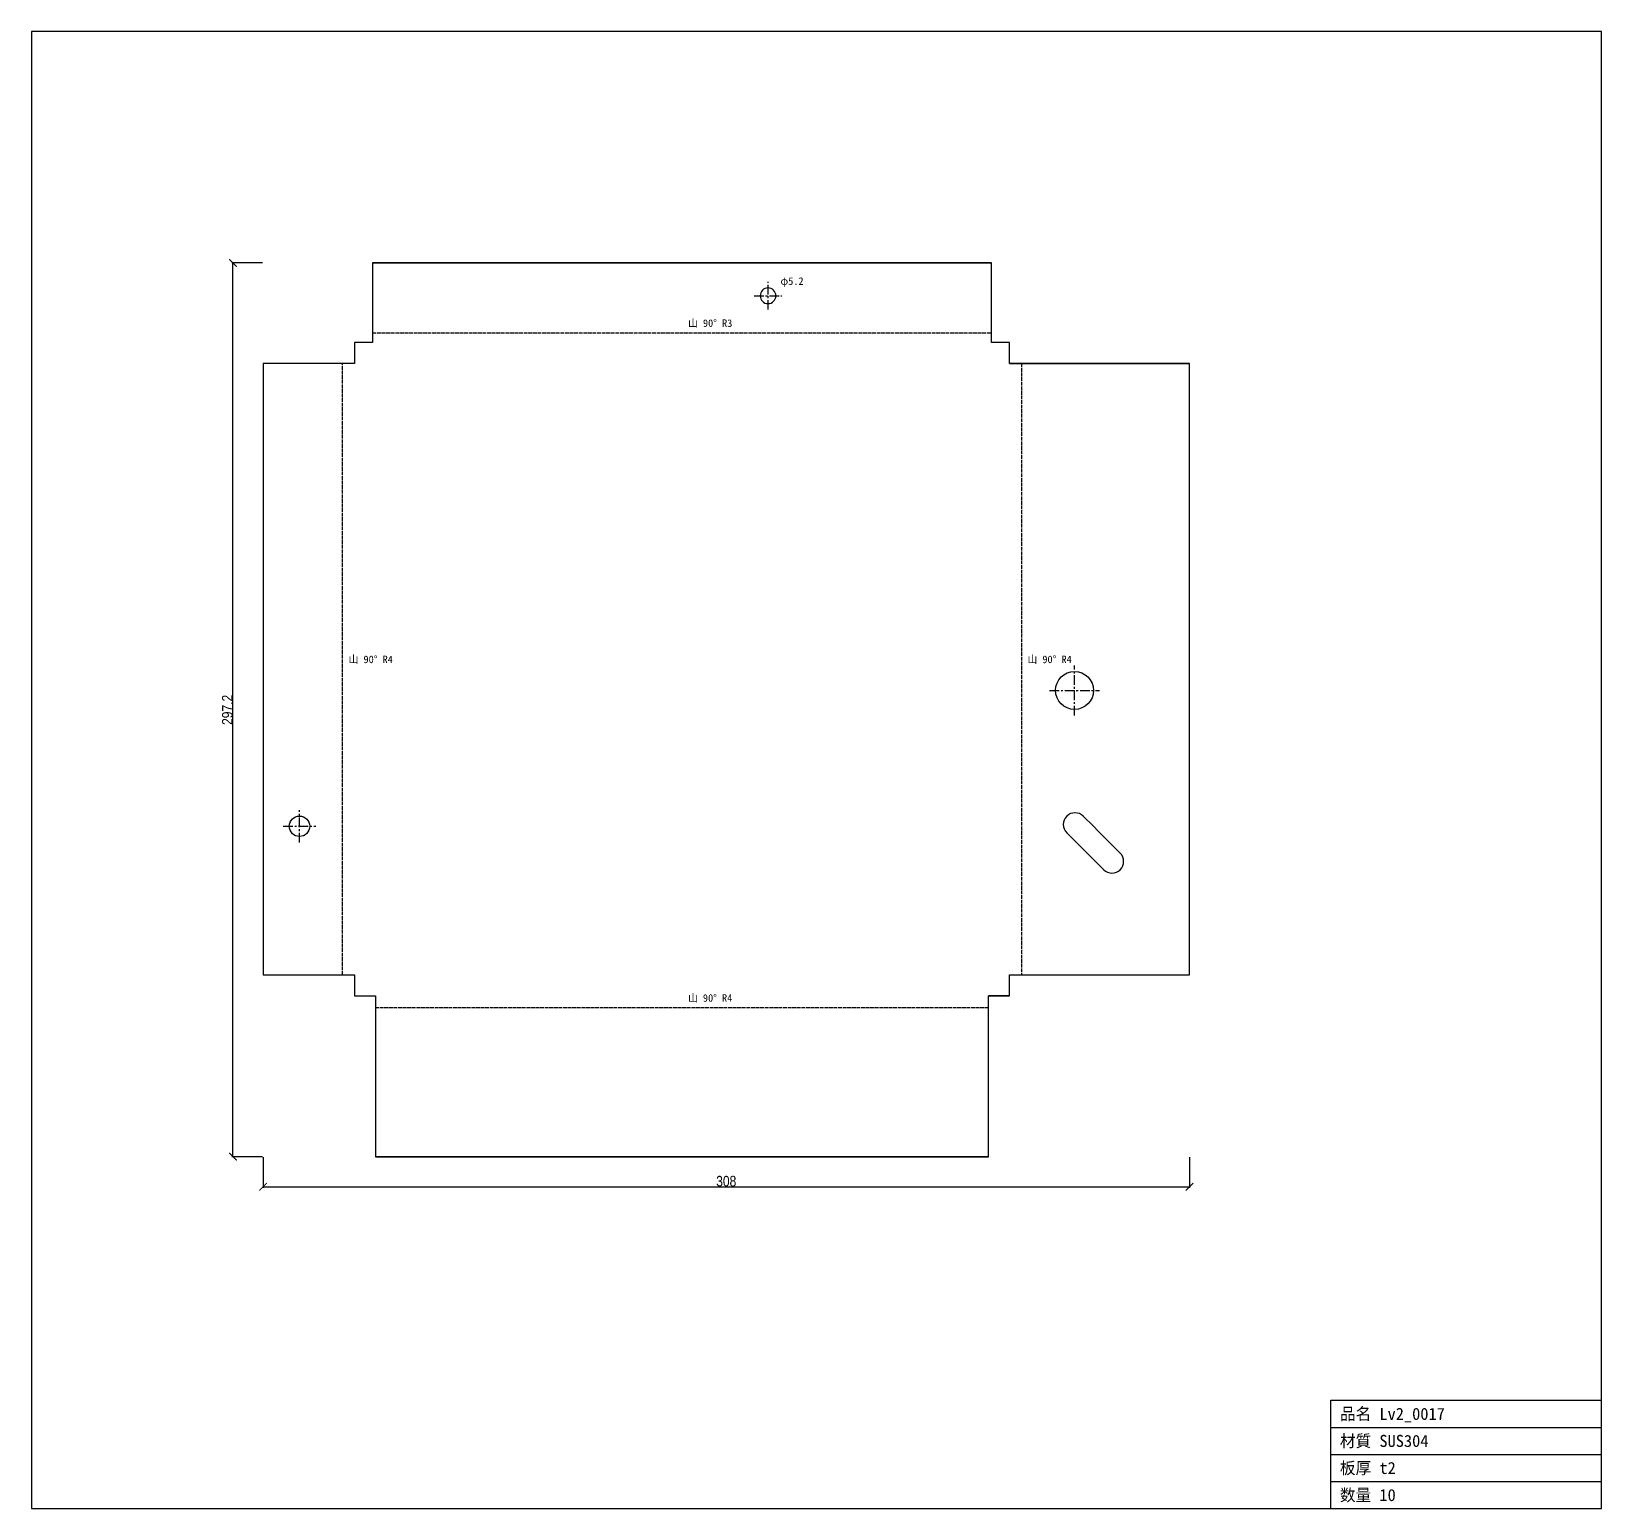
# Model space of a CAD drawing. Header units: millimetres. Extents: x -107 to 415, y -170 to 321.
import ezdxf

# ---------------------------------------------------------------- set-up
doc = ezdxf.new("R2010")
doc.units = ezdxf.units.MM
doc.linetypes.add('CENTER', pattern=[5.08, 3.175, -0.635, 0.635, -0.635])
doc.linetypes.add('DASHED', pattern=[1.524, 1.27, -0.254])
doc.styles.add('OpenSansCondensed-Light', font='OpenSansCondensed-Light.ttf')
doc.dimstyles.new('EZDXF', dxfattribs={"dimtxt": 0.25, "dimasz": 0.175, "dimexe": 0.375, "dimexo": 0.125, "dimgap": 0.1, "dimtad": 1, "dimlfac": 100, "dimzin": 12, "dimdsep": 46, "dimtxsty": 'OpenSansCondensed-Light', "dimblk": 'ARCHTICK', "dimcen": 2.5, "dimazin": 3, "dimtfac": 0.5, "dimtmove": 2, "dimatfit": 3})

# ---------------------------------------------------------------- blocks, each defined once
blk = doc.blocks.new('_ARCHTICK')
at = {"color": 0, "linetype": 'BYBLOCK', "const_width": 0.15}
blk.add_lwpolyline([(-0.5, -0.5), (0.5, 0.5)], dxfattribs=at)

msp = doc.modelspace()

# ---------------------------------------------------------------- linework, layer by layer
at = {"color": 7, "linetype": 'CONTINUOUS'}
for p, q in [((414.64, 320.72), (-107.39, 320.72)), ((-107.39, 320.72), (-107.39, -170.46)), ((414.64, -170.46), (414.64, 320.72)), ((66.27, 243.71), (6, 243.71)), ((6, 243.71), (211.84, 243.71)), ((6, 243.71), (6, 217.32)), ((79.87, 243.71), (66.27, 243.71)), ((85.85, 243.71), (79.87, 243.71)), ((211.84, 243.71), (85.85, 243.71)), ((211.84, 217.32), (211.84, 243.71)), ((6, 217.32), (0, 217.32)), ((0, 217.32), (0, 210.32)), ((217.84, 217.32), (211.84, 217.32)), ((217.84, 215.7), (217.84, 217.32)), ((217.84, 213.35), (217.84, 215.7)), ((0, 210.32), (-30.39, 210.32)), ((-30.39, 210.32), (-30.39, 7)), ((217.84, 212.97), (217.84, 213.35)), ((217.84, 210.32), (217.84, 212.97)), ((240.42, 210.32), (217.84, 210.32)), ((217.84, 210.32), (277.63, 210.32)), ((250.98, 210.32), (240.42, 210.32)), ((260.47, 210.32), (250.98, 210.32)), ((277.63, 210.32), (260.47, 210.32)), ((277.63, 7), (277.63, 210.31)), ((242.31, 59.77), (245.67, 56.4)), ((249.1, 41.98), (236.81, 54.27)), ((245.67, 56.4), (247.26, 54.81)), ((247.26, 54.81), (248.62, 53.46)), ((248.62, 53.46), (254.6, 47.48)), ((-30.39, 7), (0, 7)), ((0, 7), (0, 0)), ((217.84, 3.94), (217.84, 7)), ((217.84, 7), (277.63, 7)), ((0, 0), (7, 0)), ((7, 0), (7, -20.71)), ((210.84, -53.46), (210.84, 0)), ((210.84, 0), (217.84, 0)), ((217.84, 0), (210.84, 0)), ((217.84, 3.63), (217.84, 3.94)), ((217.84, 0), (217.84, 3.63)), ((7, -20.71), (7, -53.46)), ((7, -53.46), (210.84, -53.46)), ((210.84, -53.46), (7, -53.46)), ((324.64, -170.46), (324.64, -134.46)), ((324.64, -134.46), (414.64, -134.46)), ((324.64, -143.46), (414.64, -143.46)), ((324.64, -152.46), (414.64, -152.46)), ((324.64, -161.46), (414.64, -161.46)), ((-107.39, -170.46), (414.64, -170.46))]:
    msp.add_line(p, q, dxfattribs=at)
at = {"color": 1, "linetype": 'CENTER'}
for p, q in [((137.52, 228.21), (137.52, 237.44)), ((132.91, 232.82), (142.14, 232.82)), ((239.42, 93.28), (239.42, 109.9)), ((231.11, 101.59), (247.73, 101.59)), ((-18.26, 51.03), (-18.26, 61.82)), ((-23.65, 56.42), (-12.86, 56.42))]:
    msp.add_line(p, q, dxfattribs=at)
at = {"color": 4, "linetype": 'DASHED'}
for p, q in [((6, 220.46), (211.84, 220.46)), ((-3.93, 7), (-3.93, 210.32)), ((221.77, 210.32), (221.77, 7)), ((210.84, -3.93), (7, -3.93))]:
    msp.add_line(p, q, dxfattribs=at)
at = {"color": 7, "linetype": 'CONTINUOUS'}
for centre, radius in [((239.42, 101.59), 6.31), ((-18.26, 56.42), 3.4)]:
    msp.add_circle(centre, radius, dxfattribs=at)
for centre, radius, start, end in [((137.52, 232.82), 2.62, 0, 180), ((137.52, 232.82), 2.62, 180, 0), ((239.56, 57.02), 3.88, 45, -135), ((251.85, 44.73), 3.88, -135, 45)]:
    msp.add_arc(centre, radius, start, end, dxfattribs=at)

# ---------------------------------------------------------------- texts
at = {"color": 2}
for s, height, p in [('φ5.2', 2.5, (141.64, 236.44)), ('山 90° R3', 2.5, (110.92, 222.46)), ('山 90° R4', 2.5, (-1.93, 110.66)), ('山 90° R4', 2.5, (223.77, 110.66)), ('山 90° R4', 2.5, (110.92, -1.93)), ('品名 Lv2_0017', 4, (327.64, -140.96)), ('材質 SUS304', 4, (327.64, -149.96)), ('板厚 t2', 4, (327.64, -158.96)), ('数量 10', 4, (327.64, -167.96))]:
    msp.add_text(s, height=height, dxfattribs=at).set_placement(p)

# ---------------------------------------------------------------- dimensions: what is measured, and where the dimension line sits
at = {"color": 8}
msp.add_linear_dim(base=(-40.39, -53.46), p1=(-30.39, -53.46), p2=(-30.39, 243.71), angle=90, dimstyle='EZDXF', override={"dimtxt": 3.5, "dimasz": 2.5, "dimdec": 1, "dimlfac": 1}, dxfattribs=at).render()
msp.add_linear_dim(base=(-30.39, -63.46), p1=(-30.39, -53.46), p2=(277.63, -53.46), dimstyle='EZDXF', override={"dimtxt": 3.5, "dimasz": 2.5, "dimdec": 1, "dimlfac": 1}, dxfattribs=at).render()

doc.saveas('drawing.dxf')
